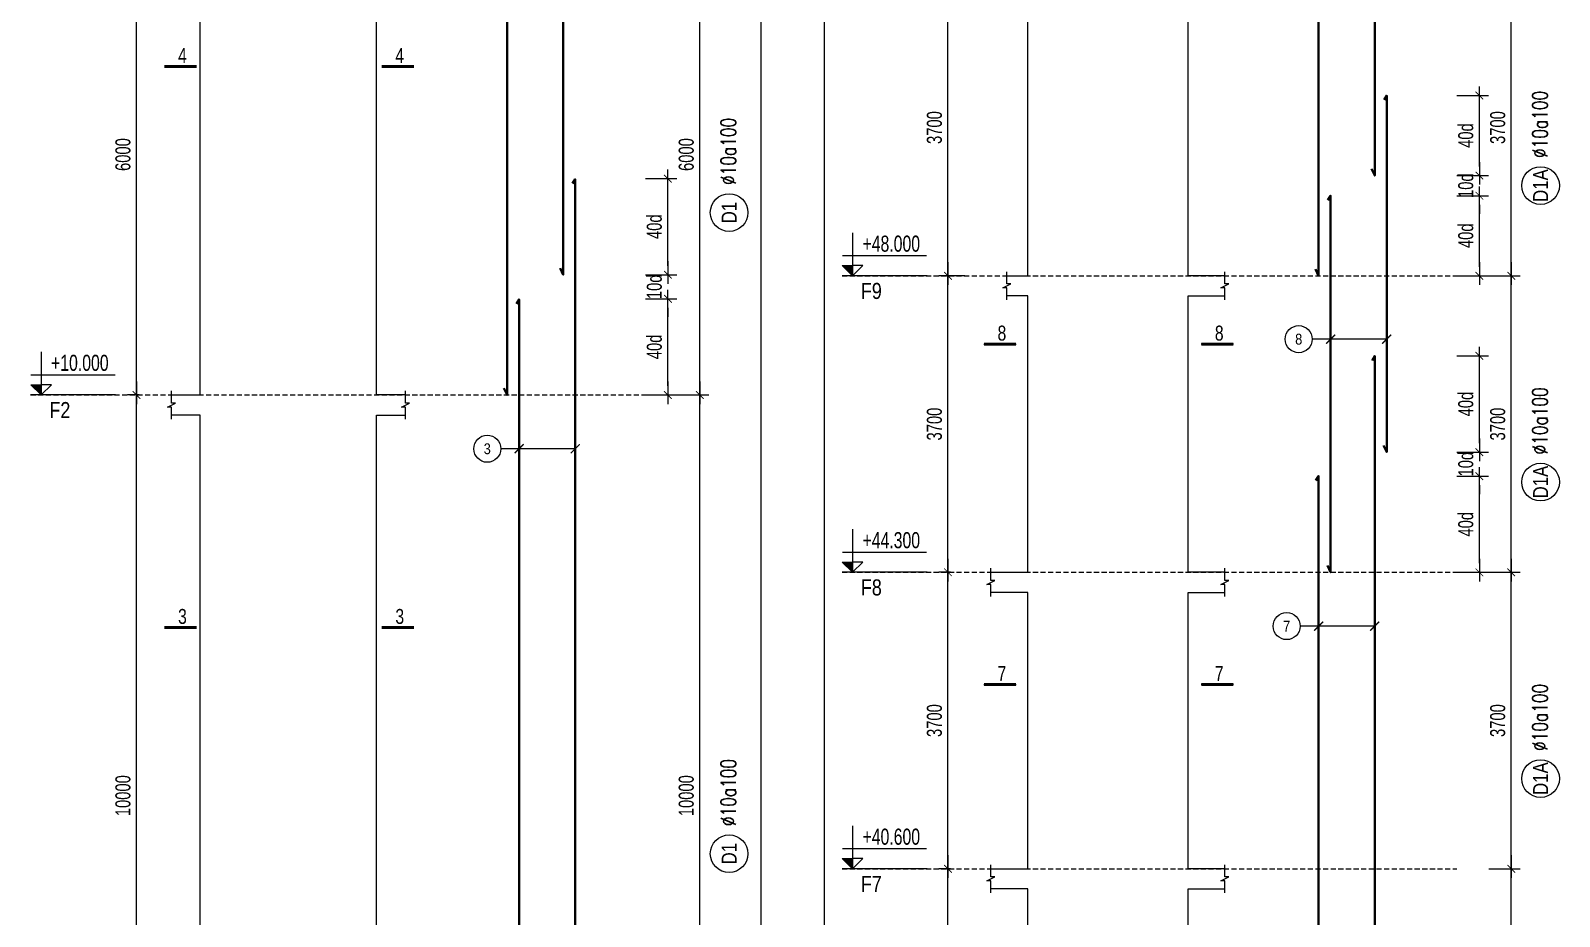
# Model space of a CAD drawing. Header units: millimetres. Extents: x 415878 to 795945, y 85573 to 378758.
# Drawn here: x 685325 to 704398, y 357072 to 368126 of the extents above; entities that cross this region are included whole.
import ezdxf
from ezdxf.enums import TextEntityAlignment as Align
from ezdxf.xclip import XClip

# ---------------------------------------------------------------- set-up
doc = ezdxf.new("R2010")
doc.units = ezdxf.units.MM
doc.linetypes.add('DASHED2', pattern=[9.524999999999999, 6.35, -3.175])
doc.layers.get('0').update_dxf_attribs({"lineweight": 20})
doc.layers.get('Defpoints').update_dxf_attribs({"color": 151, "lineweight": 9})
for name, color, linetype, lineweight in [('NDC_S_ANNO', 7, 'Continuous', 20), ('NDC_S_CONTINUOUS', 3, 'Continuous', 20), ('NDC_S_DIM', 1, 'Continuous', 15), ('NDC_S_ENG TITLE', 3, 'Continuous', 20), ('NDC_S_HATCH MATERIAL', 8, 'Continuous', 13), ('NDC_S_LEADER', 1, 'Continuous', 15), ('NDC_S_REBAR NO.', 7, 'Continuous', 20), ('NDC_S_REBAR NO. BOX', 1, 'Continuous', 9), ('NDC_S_STIRRUP', 4, 'Continuous', 40), ('NDC_S_TEXT SYMBOL', 7, 'Continuous', 20), ('NDC_S_VN TEXT', 7, 'Continuous', 20)]:
    doc.layers.add(name, color=color, linetype=linetype, lineweight=lineweight)
doc.styles.add('NDC_ANNO', font='', dxfattribs={"width": 0.8})
doc.styles.add('NDC_ARIAL', font='arial.ttf', dxfattribs={"width": 0.85})
doc.styles.add('NDC_DIM', font='', dxfattribs={"width": 0.75})
doc.styles.add('NDC_ROMANS', font='romans.shx', dxfattribs={"width": 0.7})
doc.styles.add('NDC_VIE TXT', font='arial.ttf', dxfattribs={"width": 0.8})
doc.styles.get('NDC_ANNO').set_extended_font_data('Dotum')
doc.styles.get('NDC_DIM').set_extended_font_data('Dotum')
doc.dimstyles.new('NDC_dim_75', dxfattribs={"dimscale": 75, "dimtxt": 2.5, "dimasz": 1.5, "dimexe": 1.5, "dimexo": 2.5, "dimgap": 1, "dimtad": 1, "dimdec": 0, "dimzin": 0, "dimdsep": 46, "dimtxsty": 'NDC_DIM', "dimblk": 'DIMMARK', "dimcen": 0.09, "dimdle": 1.2, "dimclrd": 1, "dimclre": 1, "dimclrt": 3, "dimadec": 0, "dimazin": 0, "dimtfac": 1, "dimtdec": 0, "dimtix": 1, "dimtofl": 0, "dimtmove": 0, "dimatfit": 3, "dimfxl": 8, "dimfxlon": 1, "dimtolj": 1, "dimtzin": 0, "dimarcsym": 0})

# ---------------------------------------------------------------- blocks, each defined once
blk = doc.blocks.new('*U25')
at = {"layer": 'NDC_S_ANNO', "color": 0, "linetype": 'ByBlock', "lineweight": -2}
blk.add_line((-4.357142640116527, 0.002997111644365447), (1.000000217026004, 0.002999782974066001), dxfattribs=at)
at = {"layer": 'NDC_S_ANNO', "ltscale": 0.005, "const_width": 0.5}
blk.add_lwpolyline([(1.000000217026004, 0.002999782974066001), (-4.357142640116527, 0.002997111644365447)], dxfattribs=at)
at = {"layer": 'NDC_S_TEXT SYMBOL', "linetype": 'ByBlock', "lineweight": -2, "style": 'NDC_ANNO', "width": 0.8}
blk.add_attdef('DETAIL', text='', height=2.5, dxfattribs=at).set_placement((-0.635006858396082, 1.824862175366434), align=Align.MIDDLE_RIGHT)
blk = doc.blocks.new('*U26')
at = {"layer": 'NDC_S_ANNO', "color": 0, "linetype": 'ByBlock', "lineweight": -2}
blk.add_line((1.000000217026004, 0.002997111644368654), (-4.357142640116527, 0.002999782974062794), dxfattribs=at)
at = {"layer": 'NDC_S_ANNO', "ltscale": 0.005, "const_width": 0.5}
blk.add_lwpolyline([(1.000000217026004, 0.002999782974066001), (-4.357142640116527, 0.002997111644365447)], dxfattribs=at)
at = {"layer": 'NDC_S_TEXT SYMBOL', "linetype": 'ByBlock', "lineweight": -2, "style": 'NDC_ANNO', "width": 0.8}
blk.add_attdef('DETAIL', text='', height=2.5, dxfattribs=at).set_placement((-0.635006858396082, 1.824862175366434), align=Align.MIDDLE_RIGHT)
blk = doc.blocks.new('DIMMARK')
at = {"layer": 'NDC_S_DIM', "color": 1}
blk.add_line((-1.5, 0), (1, 0), dxfattribs=at)
at = {"layer": 'NDC_S_DIM', "color": 2, "const_width": 0.1}
blk.add_lwpolyline([(-0.4242640687119285, -0.4242640687119285), (0.4242640687119285, 0.4242640687119285)], dxfattribs=at)
blk = doc.blocks.new('*D665')
at = {"layer": 'Defpoints', "color": 0, "transparency": 16777216}
for p in [(477507.7895049955, 111329.3984995192), (477726.3942540944, 111329.3984995192), (477726.3942540941, 101329.3984995191)]:
    blk.add_point(p, dxfattribs=at)
at = {"layer": 'NDC_S_HATCH MATERIAL', "color": 1, "lineweight": -2, "transparency": 16777216}
for p, q in [((477538.8942540944, 111329.3984995192), (477395.2895049955, 111329.3984995192)), ((477507.7895049955, 101441.8984995191), (477507.7895049955, 111216.8984995192)), ((477538.8942540941, 101329.3984995191), (477395.2895049955, 101329.3984995191))]:
    blk.add_line(p, q, dxfattribs=at)
at = {"layer": 'NDC_S_HATCH MATERIAL', "color": 1, "lineweight": -2, "transparency": 16777216, "xscale": 112.5, "yscale": 112.5, "zscale": 112.5}
for p, rotation in [((477507.7895049955, 111329.3984995192), 90), ((477507.7895049955, 101329.3984995191), 270)]:
    blk.add_blockref('DIMMARK', p, dxfattribs=dict(at, rotation=rotation))
at = {"layer": 'NDC_S_HATCH MATERIAL', "color": 3, "transparency": 16777216, "insert": (477339.0395049955, 106329.3984995192), "char_height": 187.5, "attachment_point": 5, "rotation": 90, "style": 'NDC_DIM'}
blk.add_mtext('\\A1;10000', dxfattribs=at)
blk = doc.blocks.new('*D666')
at = {"layer": 'Defpoints', "color": 0, "transparency": 16777216}
for p in [(477507.7895049957, 117329.3984995192), (477726.3942540944, 117329.3984995192), (477726.3942540944, 111329.3984995192)]:
    blk.add_point(p, dxfattribs=at)
at = {"layer": 'NDC_S_HATCH MATERIAL', "color": 1, "lineweight": -2, "transparency": 16777216}
for p, q in [((477538.8942540944, 117329.3984995192), (477395.2895049957, 117329.3984995192)), ((477507.7895049957, 111441.8984995192), (477507.7895049957, 117216.8984995192)), ((477538.8942540944, 111329.3984995192), (477395.2895049957, 111329.3984995192))]:
    blk.add_line(p, q, dxfattribs=at)
at = {"layer": 'NDC_S_HATCH MATERIAL', "color": 1, "lineweight": -2, "transparency": 16777216, "xscale": 112.5, "yscale": 112.5, "zscale": 112.5}
for p, rotation in [((477507.7895049957, 117329.3984995192), 90), ((477507.7895049957, 111329.3984995192), 270)]:
    blk.add_blockref('DIMMARK', p, dxfattribs=dict(at, rotation=rotation))
at = {"layer": 'NDC_S_HATCH MATERIAL', "color": 3, "transparency": 16777216, "insert": (477339.0395049957, 114329.3984995193), "char_height": 187.5, "attachment_point": 5, "rotation": 90, "style": 'NDC_DIM'}
blk.add_mtext('\\A1;6000', dxfattribs=at)
blk = doc.blocks.new('*D670')
at = {"layer": 'Defpoints', "color": 0, "transparency": 16777216}
for p in [(477507.7895049962, 141929.3984995191), (477726.3942540949, 141929.3984995191), (477726.3942540947, 138229.3984995191)]:
    blk.add_point(p, dxfattribs=at)
at = {"layer": 'NDC_S_HATCH MATERIAL', "color": 1, "lineweight": -2, "transparency": 16777216}
for p, q in [((477538.8942540949, 141929.3984995191), (477395.2895049962, 141929.3984995191)), ((477507.7895049962, 138341.8984995191), (477507.7895049962, 141816.8984995191)), ((477538.8942540947, 138229.3984995191), (477395.2895049962, 138229.3984995191))]:
    blk.add_line(p, q, dxfattribs=at)
at = {"layer": 'NDC_S_HATCH MATERIAL', "color": 1, "lineweight": -2, "transparency": 16777216, "xscale": 112.5, "yscale": 112.5, "zscale": 112.5}
for p, rotation in [((477507.7895049962, 141929.3984995191), 90), ((477507.7895049962, 138229.3984995191), 270)]:
    blk.add_blockref('DIMMARK', p, dxfattribs=dict(at, rotation=rotation))
at = {"layer": 'NDC_S_HATCH MATERIAL', "color": 3, "transparency": 16777216, "insert": (477339.0395049961, 140079.3984995192), "char_height": 187.5, "attachment_point": 5, "rotation": 90, "style": 'NDC_DIM'}
blk.add_mtext('\\A1;3700', dxfattribs=at)
blk = doc.blocks.new('*D671')
at = {"layer": 'Defpoints', "color": 0, "transparency": 16777216}
for p in [(477507.7895049964, 145629.3984995191), (477726.3942540949, 145629.3984995191), (477726.3942540949, 141929.3984995191)]:
    blk.add_point(p, dxfattribs=at)
at = {"layer": 'NDC_S_HATCH MATERIAL', "color": 1, "lineweight": -2, "transparency": 16777216}
for p, q in [((477538.8942540949, 145629.3984995191), (477395.2895049964, 145629.3984995191)), ((477507.7895049964, 142041.8984995191), (477507.7895049964, 145516.8984995191)), ((477538.8942540949, 141929.3984995191), (477395.2895049964, 141929.3984995191))]:
    blk.add_line(p, q, dxfattribs=at)
at = {"layer": 'NDC_S_HATCH MATERIAL', "color": 1, "lineweight": -2, "transparency": 16777216, "xscale": 112.5, "yscale": 112.5, "zscale": 112.5}
for p, rotation in [((477507.7895049964, 145629.3984995191), 90), ((477507.7895049964, 141929.3984995191), 270)]:
    blk.add_blockref('DIMMARK', p, dxfattribs=dict(at, rotation=rotation))
at = {"layer": 'NDC_S_HATCH MATERIAL', "color": 3, "transparency": 16777216, "insert": (477339.0395049963, 143779.3984995192), "char_height": 187.5, "attachment_point": 5, "rotation": 90, "style": 'NDC_DIM'}
blk.add_mtext('\\A1;3700', dxfattribs=at)
blk = doc.blocks.new('*D672')
at = {"layer": 'Defpoints', "color": 0, "transparency": 16777216}
for p in [(477507.7895049966, 149329.3984995191), (477904.1613285603, 149329.3984995191), (477726.3942540949, 145629.3984995191)]:
    blk.add_point(p, dxfattribs=at)
at = {"layer": 'NDC_S_HATCH MATERIAL', "color": 1, "lineweight": -2, "transparency": 16777216}
for p, q in [((477716.6613285603, 149329.3984995191), (477395.2895049966, 149329.3984995191)), ((477507.7895049966, 145741.8984995191), (477507.7895049966, 149216.8984995191)), ((477538.8942540949, 145629.3984995191), (477395.2895049966, 145629.3984995191))]:
    blk.add_line(p, q, dxfattribs=at)
at = {"layer": 'NDC_S_HATCH MATERIAL', "color": 1, "lineweight": -2, "transparency": 16777216, "xscale": 112.5, "yscale": 112.5, "zscale": 112.5}
for p, rotation in [((477507.7895049966, 149329.3984995191), 90), ((477507.7895049966, 145629.3984995191), 270)]:
    blk.add_blockref('DIMMARK', p, dxfattribs=dict(at, rotation=rotation))
at = {"layer": 'NDC_S_HATCH MATERIAL', "color": 3, "transparency": 16777216, "insert": (477339.0395049966, 147479.3984995192), "char_height": 187.5, "attachment_point": 5, "rotation": 90, "style": 'NDC_DIM'}
blk.add_mtext('\\A1;3700', dxfattribs=at)
blk = doc.blocks.new('*D673')
at = {"layer": 'Defpoints', "color": 0, "transparency": 16777216}
for p in [(477507.7895049969, 153029.3984995191), (477739.352542142, 153029.3984995191), (477904.1613285603, 149329.3984995191)]:
    blk.add_point(p, dxfattribs=at)
at = {"layer": 'NDC_S_HATCH MATERIAL', "color": 1, "lineweight": -2, "transparency": 16777216}
for p, q in [((477551.852542142, 153029.3984995191), (477395.2895049969, 153029.3984995191)), ((477507.7895049969, 149441.8984995191), (477507.7895049969, 152916.8984995191)), ((477716.6613285603, 149329.3984995191), (477395.2895049969, 149329.3984995191))]:
    blk.add_line(p, q, dxfattribs=at)
at = {"layer": 'NDC_S_HATCH MATERIAL', "color": 1, "lineweight": -2, "transparency": 16777216, "xscale": 112.5, "yscale": 112.5, "zscale": 112.5}
for p, rotation in [((477507.7895049969, 153029.3984995191), 90), ((477507.7895049969, 149329.3984995191), 270)]:
    blk.add_blockref('DIMMARK', p, dxfattribs=dict(at, rotation=rotation))
at = {"layer": 'NDC_S_HATCH MATERIAL', "color": 3, "transparency": 16777216, "insert": (477339.0395049968, 151179.3984995192), "char_height": 187.5, "attachment_point": 5, "rotation": 90, "style": 'NDC_DIM'}
blk.add_mtext('\\A1;3700', dxfattribs=at)
blk = doc.blocks.new('*D707')
at = {"layer": 'Defpoints', "color": 0, "transparency": 16777216}
for p in [(480502.9054952622, 112529.3984995188), (484136.9681330842, 112529.3984995188), (480502.9054952622, 111329.3984995191)]:
    blk.add_point(p, dxfattribs=at)
at = {"layer": 'NDC_S_HATCH MATERIAL', "color": 1, "lineweight": -2, "transparency": 16777216}
for p, q in [((483855.7181330842, 112529.3984995188), (484249.4681330842, 112529.3984995188)), ((484136.9681330842, 111441.8984995191), (484136.9681330842, 112416.8984995188)), ((483855.7181330842, 111329.3984995191), (484249.4681330842, 111329.3984995191))]:
    blk.add_line(p, q, dxfattribs=at)
at = {"layer": 'NDC_S_HATCH MATERIAL', "color": 1, "lineweight": -2, "transparency": 16777216, "xscale": 112.5, "yscale": 112.5, "zscale": 112.5}
for p, rotation in [((484136.9681330842, 112529.3984995188), 90), ((484136.9681330842, 111329.3984995191), 270)]:
    blk.add_blockref('DIMMARK', p, dxfattribs=dict(at, rotation=rotation))
at = {"layer": 'NDC_S_HATCH MATERIAL', "color": 3, "transparency": 16777216, "insert": (483968.2181330842, 111929.398499519), "char_height": 187.5, "attachment_point": 5, "rotation": 90, "style": 'NDC_DIM'}
blk.add_mtext('\\A1;\\A1;40d', dxfattribs=at)
blk = doc.blocks.new('*D708')
at = {"layer": 'Defpoints', "color": 0, "transparency": 16777216}
for p in [(480502.9054952622, 112829.3984995188), (484136.9681330844, 112829.3984995188), (480502.9054952622, 112529.3984995188)]:
    blk.add_point(p, dxfattribs=at)
at = {"layer": 'NDC_S_HATCH MATERIAL', "color": 1, "lineweight": -2, "transparency": 16777216}
for p, q in [((484136.9681330844, 112941.8984995188), (484136.9681330844, 113054.3984995188)), ((483855.7181330844, 112829.3984995188), (484249.4681330844, 112829.3984995188)), ((483855.7181330844, 112529.3984995188), (484249.4681330844, 112529.3984995188)), ((484136.9681330844, 112416.8984995188), (484136.9681330844, 112304.3984995188))]:
    blk.add_line(p, q, dxfattribs=at)
at = {"layer": 'NDC_S_HATCH MATERIAL', "color": 1, "lineweight": -2, "transparency": 16777216, "xscale": 112.5, "yscale": 112.5, "zscale": 112.5}
for p, rotation in [((484136.9681330844, 112829.3984995188), 270), ((484136.9681330844, 112529.3984995188), 90)]:
    blk.add_blockref('DIMMARK', p, dxfattribs=dict(at, rotation=rotation))
at = {"layer": 'NDC_S_HATCH MATERIAL', "color": 3, "transparency": 16777216, "insert": (483968.2181330844, 112679.3984995189), "char_height": 187.5, "attachment_point": 5, "rotation": 90, "style": 'NDC_DIM'}
blk.add_mtext('\\A1;\\A1;10d', dxfattribs=at)
blk = doc.blocks.new('*D709')
at = {"layer": 'Defpoints', "color": 0, "transparency": 16777216}
for p in [(480502.9054952622, 114029.3984995188), (484136.9681330847, 114029.3984995188), (480502.9054952622, 112829.3984995188)]:
    blk.add_point(p, dxfattribs=at)
at = {"layer": 'NDC_S_HATCH MATERIAL', "color": 1, "lineweight": -2, "transparency": 16777216}
for p, q in [((483855.7181330847, 114029.3984995188), (484249.4681330847, 114029.3984995188)), ((484136.9681330847, 112941.8984995188), (484136.9681330847, 113916.8984995188)), ((483855.7181330847, 112829.3984995188), (484249.4681330847, 112829.3984995188))]:
    blk.add_line(p, q, dxfattribs=at)
at = {"layer": 'NDC_S_HATCH MATERIAL', "color": 1, "lineweight": -2, "transparency": 16777216, "xscale": 112.5, "yscale": 112.5, "zscale": 112.5}
for p, rotation in [((484136.9681330847, 114029.3984995188), 90), ((484136.9681330847, 112829.3984995188), 270)]:
    blk.add_blockref('DIMMARK', p, dxfattribs=dict(at, rotation=rotation))
at = {"layer": 'NDC_S_HATCH MATERIAL', "color": 3, "transparency": 16777216, "insert": (483968.2181330847, 113429.3984995189), "char_height": 187.5, "attachment_point": 5, "rotation": 90, "style": 'NDC_DIM'}
blk.add_mtext('\\A1;\\A1;40d', dxfattribs=at)
blk = doc.blocks.new('*D722')
at = {"layer": 'Defpoints', "color": 0, "transparency": 16777216}
for p in [(480502.9054952622, 146829.3984995189), (484136.9681330893, 146829.3984995189), (480502.9054952622, 145629.3984995191)]:
    blk.add_point(p, dxfattribs=at)
at = {"layer": 'NDC_S_HATCH MATERIAL', "color": 1, "lineweight": -2, "transparency": 16777216}
for p, q in [((483855.7181330893, 146829.3984995189), (484249.4681330893, 146829.3984995189)), ((484136.9681330893, 145741.8984995191), (484136.9681330893, 146716.8984995189)), ((483855.7181330893, 145629.3984995191), (484249.4681330893, 145629.3984995191))]:
    blk.add_line(p, q, dxfattribs=at)
at = {"layer": 'NDC_S_HATCH MATERIAL', "color": 1, "lineweight": -2, "transparency": 16777216, "xscale": 112.5, "yscale": 112.5, "zscale": 112.5}
for p, rotation in [((484136.9681330893, 146829.3984995189), 90), ((484136.9681330893, 145629.3984995191), 270)]:
    blk.add_blockref('DIMMARK', p, dxfattribs=dict(at, rotation=rotation))
at = {"layer": 'NDC_S_HATCH MATERIAL', "color": 3, "transparency": 16777216, "insert": (483968.2181330892, 146229.3984995191), "char_height": 187.5, "attachment_point": 5, "rotation": 90, "style": 'NDC_DIM'}
blk.add_mtext('\\A1;\\A1;40d', dxfattribs=at)
blk = doc.blocks.new('*D723')
at = {"layer": 'Defpoints', "color": 0, "transparency": 16777216}
for p in [(480502.9054952622, 147129.3984995189), (484136.9681330895, 147129.3984995189), (480502.9054952622, 146829.3984995189)]:
    blk.add_point(p, dxfattribs=at)
at = {"layer": 'NDC_S_HATCH MATERIAL', "color": 1, "lineweight": -2, "transparency": 16777216}
for p, q in [((484136.9681330895, 147241.8984995189), (484136.9681330895, 147354.3984995189)), ((483855.7181330895, 147129.3984995189), (484249.4681330895, 147129.3984995189)), ((483855.7181330895, 146829.3984995189), (484249.4681330895, 146829.3984995189)), ((484136.9681330895, 146716.8984995189), (484136.9681330895, 146604.3984995189))]:
    blk.add_line(p, q, dxfattribs=at)
at = {"layer": 'NDC_S_HATCH MATERIAL', "color": 1, "lineweight": -2, "transparency": 16777216, "xscale": 112.5, "yscale": 112.5, "zscale": 112.5}
for p, rotation in [((484136.9681330895, 147129.3984995189), 270), ((484136.9681330895, 146829.3984995189), 90)]:
    blk.add_blockref('DIMMARK', p, dxfattribs=dict(at, rotation=rotation))
at = {"layer": 'NDC_S_HATCH MATERIAL', "color": 3, "transparency": 16777216, "insert": (483968.2181330895, 146979.398499519), "char_height": 187.5, "attachment_point": 5, "rotation": 90, "style": 'NDC_DIM'}
blk.add_mtext('\\A1;\\A1;10d', dxfattribs=at)
blk = doc.blocks.new('*D724')
at = {"layer": 'Defpoints', "color": 0, "transparency": 16777216}
for p in [(480502.9054952622, 148329.3984995189), (484136.9681330898, 148329.3984995189), (480502.9054952622, 147129.3984995189)]:
    blk.add_point(p, dxfattribs=at)
at = {"layer": 'NDC_S_HATCH MATERIAL', "color": 1, "lineweight": -2, "transparency": 16777216}
for p, q in [((483855.7181330898, 148329.3984995189), (484249.4681330898, 148329.3984995189)), ((484136.9681330898, 147241.8984995189), (484136.9681330898, 148216.8984995189)), ((483855.7181330898, 147129.3984995189), (484249.4681330898, 147129.3984995189))]:
    blk.add_line(p, q, dxfattribs=at)
at = {"layer": 'NDC_S_HATCH MATERIAL', "color": 1, "lineweight": -2, "transparency": 16777216, "xscale": 112.5, "yscale": 112.5, "zscale": 112.5}
for p, rotation in [((484136.9681330898, 148329.3984995189), 90), ((484136.9681330898, 147129.3984995189), 270)]:
    blk.add_blockref('DIMMARK', p, dxfattribs=dict(at, rotation=rotation))
at = {"layer": 'NDC_S_HATCH MATERIAL', "color": 3, "transparency": 16777216, "insert": (483968.2181330897, 147729.398499519), "char_height": 187.5, "attachment_point": 5, "rotation": 90, "style": 'NDC_DIM'}
blk.add_mtext('\\A1;\\A1;40d', dxfattribs=at)
blk = doc.blocks.new('*D725')
at = {"layer": 'Defpoints', "color": 0, "transparency": 16777216}
for p in [(480502.9054952621, 150329.3984995189), (484136.9681330906, 150329.3984995189), (480502.9054952621, 149329.398499519)]:
    blk.add_point(p, dxfattribs=at)
at = {"layer": 'NDC_S_HATCH MATERIAL', "color": 1, "lineweight": -2, "transparency": 16777216}
for p, q in [((483855.7181330906, 150329.3984995189), (484249.4681330906, 150329.3984995189)), ((484136.9681330906, 149441.898499519), (484136.9681330906, 150216.8984995189)), ((483855.7181330906, 149329.398499519), (484249.4681330906, 149329.398499519))]:
    blk.add_line(p, q, dxfattribs=at)
at = {"layer": 'NDC_S_HATCH MATERIAL', "color": 1, "lineweight": -2, "transparency": 16777216, "xscale": 112.5, "yscale": 112.5, "zscale": 112.5}
for p, rotation in [((484136.9681330906, 150329.3984995189), 90), ((484136.9681330906, 149329.398499519), 270)]:
    blk.add_blockref('DIMMARK', p, dxfattribs=dict(at, rotation=rotation))
at = {"layer": 'NDC_S_HATCH MATERIAL', "color": 3, "transparency": 16777216, "insert": (483968.2181330906, 149829.398499519), "char_height": 187.5, "attachment_point": 5, "rotation": 90, "style": 'NDC_DIM'}
blk.add_mtext('\\A1;\\A1;40d', dxfattribs=at)
blk = doc.blocks.new('*D726')
at = {"layer": 'Defpoints', "color": 0, "transparency": 16777216}
for p in [(480502.9054952621, 150579.3984995189), (484136.9681330911, 150579.3984995189), (480502.9054952621, 150329.3984995189)]:
    blk.add_point(p, dxfattribs=at)
at = {"layer": 'NDC_S_HATCH MATERIAL', "color": 1, "lineweight": -2, "transparency": 16777216}
for p, q in [((484136.9681330911, 150691.8984995189), (484136.9681330911, 150804.3984995189)), ((483855.7181330911, 150579.3984995189), (484249.4681330911, 150579.3984995189)), ((483855.7181330911, 150329.3984995189), (484249.4681330911, 150329.3984995189)), ((484136.9681330911, 150216.8984995189), (484136.9681330911, 150104.3984995189))]:
    blk.add_line(p, q, dxfattribs=at)
at = {"layer": 'NDC_S_HATCH MATERIAL', "color": 1, "lineweight": -2, "transparency": 16777216, "xscale": 112.5, "yscale": 112.5, "zscale": 112.5}
for p, rotation in [((484136.9681330911, 150579.3984995189), 270), ((484136.9681330911, 150329.3984995189), 90)]:
    blk.add_blockref('DIMMARK', p, dxfattribs=dict(at, rotation=rotation))
at = {"layer": 'NDC_S_HATCH MATERIAL', "color": 3, "transparency": 16777216, "insert": (483968.2181330911, 150454.398499519), "char_height": 187.5, "attachment_point": 5, "rotation": 90, "style": 'NDC_DIM'}
blk.add_mtext('\\A1;\\A1;10d', dxfattribs=at)
blk = doc.blocks.new('*D727')
at = {"layer": 'Defpoints', "color": 0, "transparency": 16777216}
for p in [(480502.9054952621, 151579.3984995189), (484136.9681330916, 151579.3984995189), (480502.9054952621, 150579.3984995189)]:
    blk.add_point(p, dxfattribs=at)
at = {"layer": 'NDC_S_HATCH MATERIAL', "color": 1, "lineweight": -2, "transparency": 16777216}
for p, q in [((483855.7181330916, 151579.3984995189), (484249.4681330916, 151579.3984995189)), ((484136.9681330916, 150691.8984995189), (484136.9681330916, 151466.8984995189)), ((483855.7181330916, 150579.3984995189), (484249.4681330916, 150579.3984995189))]:
    blk.add_line(p, q, dxfattribs=at)
at = {"layer": 'NDC_S_HATCH MATERIAL', "color": 1, "lineweight": -2, "transparency": 16777216, "xscale": 112.5, "yscale": 112.5, "zscale": 112.5}
for p, rotation in [((484136.9681330916, 151579.3984995189), 90), ((484136.9681330916, 150579.3984995189), 270)]:
    blk.add_blockref('DIMMARK', p, dxfattribs=dict(at, rotation=rotation))
at = {"layer": 'NDC_S_HATCH MATERIAL', "color": 3, "transparency": 16777216, "insert": (483968.2181330915, 151079.398499519), "char_height": 187.5, "attachment_point": 5, "rotation": 90, "style": 'NDC_DIM'}
blk.add_mtext('\\A1;\\A1;40d', dxfattribs=at)
blk = doc.blocks.new('*D770')
at = {"layer": 'Defpoints', "color": 0, "transparency": 16777216}
for p in [(480502.9054952622, 111329.3984995192), (484535.3505426083, 111329.3984995192), (480502.9054952622, 101329.398499519)]:
    blk.add_point(p, dxfattribs=at)
at = {"layer": 'NDC_S_VN TEXT', "color": 1, "lineweight": -2, "transparency": 16777216}
for p, q in [((484254.1005426083, 111329.3984995192), (484647.8505426083, 111329.3984995192)), ((484535.3505426083, 101441.898499519), (484535.3505426083, 111216.8984995192)), ((484254.1005426083, 101329.398499519), (484647.8505426083, 101329.398499519))]:
    blk.add_line(p, q, dxfattribs=at)
at = {"layer": 'NDC_S_VN TEXT', "color": 1, "lineweight": -2, "transparency": 16777216, "xscale": 112.5, "yscale": 112.5, "zscale": 112.5}
for p, rotation in [((484535.3505426083, 111329.3984995192), 90), ((484535.3505426083, 101329.398499519), 270)]:
    blk.add_blockref('DIMMARK', p, dxfattribs=dict(at, rotation=rotation))
at = {"layer": 'NDC_S_VN TEXT', "color": 3, "transparency": 16777216, "insert": (484366.6005426083, 106329.3984995192), "char_height": 187.5, "attachment_point": 5, "rotation": 90, "style": 'NDC_DIM'}
blk.add_mtext('\\A1;10000', dxfattribs=at)
blk = doc.blocks.new('*D771')
at = {"layer": 'Defpoints', "color": 0, "transparency": 16777216}
for p in [(480502.9054952622, 117329.3984995191), (484535.3505426085, 117329.3984995191), (480502.9054952622, 111329.3984995192)]:
    blk.add_point(p, dxfattribs=at)
at = {"layer": 'NDC_S_VN TEXT', "color": 1, "lineweight": -2, "transparency": 16777216}
for p, q in [((484254.1005426085, 117329.3984995191), (484647.8505426085, 117329.3984995191)), ((484535.3505426085, 111441.8984995192), (484535.3505426085, 117216.8984995191)), ((484254.1005426085, 111329.3984995192), (484647.8505426085, 111329.3984995192))]:
    blk.add_line(p, q, dxfattribs=at)
at = {"layer": 'NDC_S_VN TEXT', "color": 1, "lineweight": -2, "transparency": 16777216, "xscale": 112.5, "yscale": 112.5, "zscale": 112.5}
for p, rotation in [((484535.3505426085, 117329.3984995191), 90), ((484535.3505426085, 111329.3984995192), 270)]:
    blk.add_blockref('DIMMARK', p, dxfattribs=dict(at, rotation=rotation))
at = {"layer": 'NDC_S_VN TEXT', "color": 3, "transparency": 16777216, "insert": (484366.6005426085, 114329.3984995192), "char_height": 187.5, "attachment_point": 5, "rotation": 90, "style": 'NDC_DIM'}
blk.add_mtext('\\A1;6000', dxfattribs=at)
blk = doc.blocks.new('*D775')
at = {"layer": 'Defpoints', "color": 0, "transparency": 16777216}
for p in [(480502.9054952622, 141929.3984995191), (484535.3505426095, 141929.3984995191), (480502.9054952622, 138229.3984995193)]:
    blk.add_point(p, dxfattribs=at)
at = {"layer": 'NDC_S_VN TEXT', "color": 1, "lineweight": -2, "transparency": 16777216}
for p, q in [((484254.1005426095, 141929.3984995191), (484647.8505426095, 141929.3984995191)), ((484535.3505426095, 138341.8984995193), (484535.3505426095, 141816.8984995191)), ((484254.1005426095, 138229.3984995193), (484647.8505426095, 138229.3984995193))]:
    blk.add_line(p, q, dxfattribs=at)
at = {"layer": 'NDC_S_VN TEXT', "color": 1, "lineweight": -2, "transparency": 16777216, "xscale": 112.5, "yscale": 112.5, "zscale": 112.5}
for p, rotation in [((484535.3505426095, 141929.3984995191), 90), ((484535.3505426095, 138229.3984995193), 270)]:
    blk.add_blockref('DIMMARK', p, dxfattribs=dict(at, rotation=rotation))
at = {"layer": 'NDC_S_VN TEXT', "color": 3, "transparency": 16777216, "insert": (484366.6005426094, 140079.3984995192), "char_height": 187.5, "attachment_point": 5, "rotation": 90, "style": 'NDC_DIM'}
blk.add_mtext('\\A1;3700', dxfattribs=at)
blk = doc.blocks.new('*D776')
at = {"layer": 'Defpoints', "color": 0, "transparency": 16777216}
for p in [(480502.9054952622, 145629.3984995192), (484535.3505426097, 145629.3984995192), (480502.9054952622, 141929.3984995191)]:
    blk.add_point(p, dxfattribs=at)
at = {"layer": 'NDC_S_VN TEXT', "color": 1, "lineweight": -2, "transparency": 16777216}
for p, q in [((484254.1005426097, 145629.3984995192), (484647.8505426097, 145629.3984995192)), ((484535.3505426097, 142041.8984995191), (484535.3505426097, 145516.8984995192)), ((484254.1005426097, 141929.3984995191), (484647.8505426097, 141929.3984995191))]:
    blk.add_line(p, q, dxfattribs=at)
at = {"layer": 'NDC_S_VN TEXT', "color": 1, "lineweight": -2, "transparency": 16777216, "xscale": 112.5, "yscale": 112.5, "zscale": 112.5}
for p, rotation in [((484535.3505426097, 145629.3984995192), 90), ((484535.3505426097, 141929.3984995191), 270)]:
    blk.add_blockref('DIMMARK', p, dxfattribs=dict(at, rotation=rotation))
at = {"layer": 'NDC_S_VN TEXT', "color": 3, "transparency": 16777216, "insert": (484366.6005426096, 143779.3984995192), "char_height": 187.5, "attachment_point": 5, "rotation": 90, "style": 'NDC_DIM'}
blk.add_mtext('\\A1;3700', dxfattribs=at)
blk = doc.blocks.new('*D777')
at = {"layer": 'Defpoints', "color": 0, "transparency": 16777216}
for p in [(480502.9054952622, 149329.3984995191), (484535.3505426099, 149329.3984995191), (480502.9054952622, 145629.3984995192)]:
    blk.add_point(p, dxfattribs=at)
at = {"layer": 'NDC_S_VN TEXT', "color": 1, "lineweight": -2, "transparency": 16777216}
for p, q in [((484254.1005426099, 149329.3984995191), (484647.8505426099, 149329.3984995191)), ((484535.3505426099, 145741.8984995192), (484535.3505426099, 149216.8984995191)), ((484254.1005426099, 145629.3984995192), (484647.8505426099, 145629.3984995192))]:
    blk.add_line(p, q, dxfattribs=at)
at = {"layer": 'NDC_S_VN TEXT', "color": 1, "lineweight": -2, "transparency": 16777216, "xscale": 112.5, "yscale": 112.5, "zscale": 112.5}
for p, rotation in [((484535.3505426099, 149329.3984995191), 90), ((484535.3505426099, 145629.3984995192), 270)]:
    blk.add_blockref('DIMMARK', p, dxfattribs=dict(at, rotation=rotation))
at = {"layer": 'NDC_S_VN TEXT', "color": 3, "transparency": 16777216, "insert": (484366.6005426099, 147479.3984995192), "char_height": 187.5, "attachment_point": 5, "rotation": 90, "style": 'NDC_DIM'}
blk.add_mtext('\\A1;3700', dxfattribs=at)
blk = doc.blocks.new('*D778')
at = {"layer": 'Defpoints', "color": 0, "transparency": 16777216}
for p in [(480502.9054952622, 153029.3984995191), (484535.3505426102, 153029.3984995191), (480502.9054952622, 149329.3984995191)]:
    blk.add_point(p, dxfattribs=at)
at = {"layer": 'NDC_S_VN TEXT', "color": 1, "lineweight": -2, "transparency": 16777216}
for p, q in [((484254.1005426102, 153029.3984995191), (484647.8505426102, 153029.3984995191)), ((484535.3505426102, 149441.8984995191), (484535.3505426102, 152916.8984995191)), ((484254.1005426102, 149329.3984995191), (484647.8505426102, 149329.3984995191))]:
    blk.add_line(p, q, dxfattribs=at)
at = {"layer": 'NDC_S_VN TEXT', "color": 1, "lineweight": -2, "transparency": 16777216, "xscale": 112.5, "yscale": 112.5, "zscale": 112.5}
for p, rotation in [((484535.3505426102, 153029.3984995191), 90), ((484535.3505426102, 149329.3984995191), 270)]:
    blk.add_blockref('DIMMARK', p, dxfattribs=dict(at, rotation=rotation))
at = {"layer": 'NDC_S_VN TEXT', "color": 3, "transparency": 16777216, "insert": (484366.6005426101, 151179.3984995192), "char_height": 187.5, "attachment_point": 5, "rotation": 90, "style": 'NDC_DIM'}
blk.add_mtext('\\A1;3700', dxfattribs=at)
blk = doc.blocks.new('CD')
at = {"layer": 'NDC_S_ANNO'}
blk.add_hatch(color=3, dxfattribs=at).paths.add_polyline_path([(5.820766091346741e-10, 159.6954857552046), (-161.2010908627417, 159.6954857552046), (5.820766091346741e-10, -5.529727786779404e-10)])
at = {"layer": 'NDC_S_ANNO', "ltscale": 50}
h = blk.add_hatch(dxfattribs=at)
h.set_pattern_fill('ANSI31', color=256, scale=140.6250541793833, style=0)
h.set_pattern_definition([(45, (5.820766091346741e-10, 0), (-315.7122508925224, 315.7122508925224), [])])
h.paths.add_polyline_path([(5.820766091346741e-10, 159.6954857552046), (5.820766091346741e-10, -5.529727786779404e-10), (161.2010908930097, 159.6954857552046)])
for p, q in [((-159.2704896852956, 314.0833880473947), (1146.947077315999, 314.0833880473947)), ((1156.125648126763, 0), (-163.8695725132129, 0))]:
    blk.add_line(p, q, dxfattribs=at)
for points in [[(5.820766091346741e-10, 669.4950748638657), (5.820766091346741e-10, -5.529727786779404e-10)], [(5.820766091346741e-10, -5.529727786779404e-10), (-161.2010908627417, 159.6954857552046), (5.820766091346741e-10, 159.6954857552046)], [(5.820766091346741e-10, -5.529727786779404e-10), (161.2010908930097, 159.6954857552046), (5.820766091346741e-10, 159.6954857552046)]]:
    blk.add_lwpolyline(points, dxfattribs=at)
at = {"layer": 'NDC_S_TEXT SYMBOL', "color": 3, "style": 'NDC_DIM', "width": 0.7}
blk.add_attdef('COT', (153.9534816145897, 374.6377722059842), '', height=250, dxfattribs=at)
blk = doc.blocks.new('MATDUNGCOTC5')
at = {"layer": 'NDC_S_CONTINUOUS'}
for points in [[(478242.9054952622, 149329.3984995191), (478502.9054952622, 149329.3984995191), (478502.9054952622, 152779.3984995191), (478242.9054952622, 152779.3984995191)], [(480962.9054952622, 149329.3984995191), (480502.9054952622, 149329.3984995191), (480502.9054952622, 152779.3984995191), (480832.9054952622, 152779.3984995191)], [(478042.9054952622, 145629.3984995191), (478502.9054952622, 145629.3984995191), (478502.9054952622, 149079.3984995191), (478242.9054952622, 149079.3984995191)], [(480962.9054952622, 145629.3984995191), (480502.9054952622, 145629.3984995191), (480502.9054952622, 149079.3984995191), (480962.9054952622, 149079.3984995191)], [(478042.9054952622, 141929.3984995191), (478502.9054952622, 141929.3984995191), (478502.9054952622, 145379.3984995191), (478042.9054952622, 145379.3984995191)], [(480962.9054952622, 141929.3984995191), (480502.9054952622, 141929.3984995191), (480502.9054952622, 145379.3984995191), (480962.9054952622, 145379.3984995191)], [(478042.9054952622, 138229.3984995191), (478502.9054952622, 138229.3984995191), (478502.9054952622, 141679.3984995191), (478042.9054952622, 141679.3984995191)], [(480962.9054952622, 138229.3984995191), (480502.9054952622, 138229.3984995191), (480502.9054952622, 141679.3984995191), (480962.9054952622, 141679.3984995191)], [(477942.9054952622, 111329.3984995191), (478302.9054952622, 111329.3984995191), (478302.9054952622, 117079.3984995191), (477942.9054952622, 117079.3984995191)], [(480862.9054952622, 111329.3984995191), (480502.9054952622, 111329.3984995191), (480502.9054952622, 117079.3984995191), (480862.9054952622, 117079.3984995191)], [(477942.9054952622, 101329.3984995191), (478302.9054952622, 101329.3984995191), (478302.9054952622, 111079.3984995191), (477942.9054952622, 111079.3984995191)], [(480862.9054952622, 101329.3984995191), (480502.9054952622, 101329.3984995191), (480502.9054952622, 111079.3984995191), (480862.9054952622, 111079.3984995191)]]:
    blk.add_lwpolyline(points, dxfattribs=at)
at = {"layer": 'NDC_S_DIM', "ltscale": 40}
for points in [[(478242.9054952622, 149029.3984995191), (478242.9054952622, 149179.3984995191), (478192.9054952622, 149179.3984995191), (478292.9054952622, 149229.3984995191), (478242.9054952622, 149229.3984995191), (478242.9054952622, 149379.3984995191)], [(480962.9054952622, 149029.3984995191), (480962.9054952622, 149179.3984995191), (480912.9054952622, 149179.3984995191), (481012.9054952622, 149229.3984995191), (480962.9054952622, 149229.3984995191), (480962.9054952622, 149379.3984995191)], [(478042.9054952622, 145329.3984995191), (478042.9054952622, 145479.3984995191), (477992.9054952622, 145479.3984995191), (478092.9054952622, 145529.3984995191), (478042.9054952622, 145529.3984995191), (478042.9054952622, 145679.3984995191)], [(480962.9054952622, 145329.3984995191), (480962.9054952622, 145479.3984995191), (480912.9054952622, 145479.3984995191), (481012.9054952622, 145529.3984995191), (480962.9054952622, 145529.3984995191), (480962.9054952622, 145679.3984995191)], [(478042.9054952622, 141629.3984995191), (478042.9054952622, 141779.3984995191), (477992.9054952622, 141779.3984995191), (478092.9054952622, 141829.3984995191), (478042.9054952622, 141829.3984995191), (478042.9054952622, 141979.3984995191)], [(480962.9054952622, 141629.3984995191), (480962.9054952622, 141779.3984995191), (480912.9054952622, 141779.3984995191), (481012.9054952622, 141829.3984995191), (480962.9054952622, 141829.3984995191), (480962.9054952622, 141979.3984995191)], [(477942.9054952622, 111029.3984995191), (477942.9054952622, 111179.3984995191), (477892.9054952622, 111179.3984995191), (477992.9054952622, 111229.3984995191), (477942.9054952622, 111229.3984995191), (477942.9054952622, 111379.3984995191)], [(480862.9054952622, 111029.3984995191), (480862.9054952622, 111179.3984995191), (480812.9054952622, 111179.3984995191), (480912.9054952622, 111229.3984995191), (480862.9054952622, 111229.3984995191), (480862.9054952622, 111379.3984995191)]]:
    blk.add_lwpolyline(points, dxfattribs=at)
at = {"layer": 'NDC_S_HATCH MATERIAL', "linetype": 'DASHED2', "ltscale": 10}
for p, q in [((476186.2351382691, 149329.3984995191), (483855.7181330998, 149329.3984995191)), ((476186.2351382691, 145629.3984995191), (483855.7181330998, 145629.3984995191)), ((476186.2351382691, 141929.3984995191), (483855.7181330998, 141929.3984995191)), ((476186.2351382691, 111329.3984995192), (483855.7181330998, 111329.398499519))]:
    blk.add_line(p, q, dxfattribs=at)
at = {"layer": 'NDC_S_LEADER', "ltscale": 0.005}
for centre in [(481883.6074732055, 148538.9636567698), (481733.6074732033, 144958.3267508286), (481883.6074732004, 110658.3267508286)]:
    blk.add_circle(centre, 168.749999999483, dxfattribs=at)
at = {"layer": 'NDC_S_REBAR NO. BOX'}
for centre in [(484901.0757702928, 150455.5763106491), (484901.0757702926, 146755.5763106492), (484901.0757702924, 143055.5763106492), (484901.0757702913, 113605.5763106492), (484901.0757702903, 105605.5763106491)]:
    blk.add_circle(centre, 234.8327636705481, dxfattribs=at)
at = {"layer": 'NDC_S_STIRRUP'}
for points in [[(482791.5425903327, 150662.8430402889), (482831.5425903327, 150579.3984995155), (482831.5425903329, 158979.398499519), (482798.0067652064, 158924.5513283191)], [(482091.5425903327, 149412.8430402925), (482131.5425903327, 149329.3984995191), (482131.5425903329, 157729.3984995191), (482098.0067652064, 157674.5513283192)], [(482941.5425903326, 147212.8430402926), (482981.5425903326, 147129.3984995192), (482981.5425903337, 151579.398499519), (482948.0067652072, 151524.5513283191)], [(482241.5425903326, 145712.8430402962), (482281.5425903326, 145629.3984995228), (482281.5425903337, 150329.398499519), (482248.0067652072, 150274.5513283192)], [(482791.542590331, 139812.8430402889), (482831.542590331, 139729.3984995155), (482831.5425903312, 148329.398499519), (482798.0067652047, 148274.5513283191)], [(482091.542590331, 138312.8430402925), (482131.542590331, 138229.3984995191), (482131.5425903312, 146829.3984995191), (482098.0067652047, 146774.5513283192)], [(482791.5425903282, 112912.8430402888), (482831.5425903282, 112829.3984995154), (482831.5425903283, 120029.3984995187), (482798.0067652017, 119974.5513283188)], [(482091.5425903282, 111412.8430402925), (482131.5425903282, 111329.3984995191), (482131.5425903282, 118529.3984995188), (482098.0067652017, 118474.5513283189)], [(482941.5425903278, 102912.8430402925), (482981.5425903278, 102829.3984995191), (482981.5425903283, 114021.3682989114), (482948.0067652017, 113966.5211277115)], [(482241.5425903278, 101412.8430402961), (482281.5425903278, 101329.3984995227), (482281.5425903282, 112521.3682989115), (482248.0067652017, 112466.5211277116)]]:
    blk.add_lwpolyline(points, dxfattribs=at)
at = {"layer": 'NDC_S_DIM'}
ref = blk.add_blockref('CD', (476317.9160447536, 149329.3984995191), dxfattribs=dict(at, xscale=0.803571428579744, yscale=0.803571428579744, zscale=0.803571428579744))
ref.add_attrib('COT', '+48.000', (476441.6286639082, 149630.4467093275), dxfattribs={"layer": '0', "color": 3, "height": 200.8928571428572, "style": 'NDC_DIM', "width": 0.75})
at = {"layer": 'NDC_S_DIM', "color": 2, "xscale": 75, "yscale": 75, "zscale": 75}
for name, p, values in [('*U25', (478282.9054854961, 148477.9092117169), {'DETAIL': '8'}), ('*U26', (480993.9769140675, 148477.9093319268), {'DETAIL': '8'}), ('*U25', (478282.9535838492, 144229.2635093092), {'DETAIL': '7'}), ('*U26', (480993.9769140675, 144229.2635092853), {'DETAIL': '7'}), ('*U25', (478182.9054854961, 115429.2635092853), {'DETAIL': '4'}), ('*U26', (480893.9769140675, 115429.2635092853), {'DETAIL': '4'}), ('*U25', (478182.9054854961, 108429.2635092853), {'DETAIL': '3'}), ('*U26', (480893.9769140675, 108429.2636294951), {'DETAIL': '3'})]:
    blk.add_blockref(name, p, dxfattribs=at).add_auto_attribs(values)
at = {"layer": 'NDC_S_DIM'}
ref = blk.add_blockref('CD', (476317.9160447536, 145629.3984995191), dxfattribs=dict(at, xscale=0.803571428579744, yscale=0.803571428579744, zscale=0.803571428579744))
ref.add_attrib('COT', '+44.300', (476441.6286639082, 145930.4467093275), dxfattribs={"layer": '0', "color": 3, "height": 200.8928571428572, "style": 'NDC_DIM', "width": 0.75})
ref = blk.add_blockref('CD', (476317.9160447536, 141929.3984995191), dxfattribs=dict(at, xscale=0.803571428579744, yscale=0.803571428579744, zscale=0.803571428579744))
ref.add_attrib('COT', '+40.600', (476441.6286639082, 142230.4467093275), dxfattribs={"layer": '0', "color": 3, "height": 200.8928571428572, "style": 'NDC_DIM', "width": 0.75})
ref = blk.add_blockref('CD', (476317.9160447536, 111329.3984995192), dxfattribs=dict(at, xscale=0.803571428579744, yscale=0.803571428579744, zscale=0.803571428579744))
ref.add_attrib('COT', '+10.000', (476441.6286639082, 111630.4467093276), dxfattribs={"layer": '0', "color": 3, "height": 200.8928571428572, "style": 'NDC_DIM', "width": 0.75})
at = {"layer": 'NDC_S_ENG TITLE', "ltscale": 3, "style": 'NDC_ROMANS', "width": 0.75}
for p in [(484986.1539755741, 150799.8512732833), (484986.1539755739, 147099.8512732834), (484986.1539755737, 143399.8512732834), (484986.1539755726, 113949.8512732834), (484986.1539755716, 105949.8512732834)]:
    blk.add_text('%%C10a100', height=187.5, rotation=90, dxfattribs=at).set_placement(p)
at = {"layer": 'NDC_S_REBAR NO.', "style": 'NDC_ARIAL', "width": 0.8}
for s, p in [('D1A', (484901.0757702928, 150455.5763106491)), ('D1A', (484901.0757702926, 146755.5763106492)), ('D1A', (484901.0757702924, 143055.5763106492)), ('D1', (484901.0757702913, 113605.5763106492)), ('D1', (484901.0757702903, 105605.5763106491))]:
    blk.add_text(s, height=187.5, rotation=90, dxfattribs=at).set_placement(p, align=Align.MIDDLE_CENTER)
at = {"layer": 'NDC_S_VN TEXT', "style": 'NDC_VIE TXT', "width": 0.8}
for s, p in [('F9', (476420.6549657279, 149140.9813457581)), ('F8', (476420.6549657279, 145440.9813457581)), ('F7', (476420.6549657279, 141740.9813457581)), ('F2', (476420.6549657279, 111140.9813457582))]:
    blk.add_text(s, height=200.8928571428571, dxfattribs=at).set_placement(p, align=Align.MIDDLE_LEFT)
at = {"layer": 'NDC_S_VN TEXT', "style": 'NDC_ARIAL', "width": 0.85}
for s, p in [('8', (481883.6074732055, 148538.9636567698)), ('7', (481733.6074732033, 144958.3267508286)), ('3', (481883.6074732004, 110658.3267508286))]:
    blk.add_text(s, height=134.9999999995864, dxfattribs=at).set_placement(p, align=Align.MIDDLE_CENTER)
at = {"layer": 'NDC_S_HATCH MATERIAL'}
for base, p1, p2, picture, middle in [((477507.7895049969, 153029.3984995191), (477904.1613285603, 149329.3984995191), (477739.352542142, 153029.3984995191), '*D673', (477339.0395049968, 151179.3984995192)), ((477507.7895049966, 149329.3984995191), (477726.3942540949, 145629.3984995191), (477904.1613285603, 149329.3984995191), '*D672', (477339.0395049966, 147479.3984995192)), ((477507.7895049964, 145629.3984995191), (477726.3942540949, 141929.3984995191), (477726.3942540949, 145629.3984995191), '*D671', (477339.0395049963, 143779.3984995192)), ((477507.7895049962, 141929.3984995191), (477726.3942540947, 138229.3984995191), (477726.3942540949, 141929.3984995191), '*D670', (477339.0395049961, 140079.3984995192)), ((477507.7895049957, 117329.3984995192), (477726.3942540944, 111329.3984995192), (477726.3942540944, 117329.3984995192), '*D666', (477339.0395049957, 114329.3984995193)), ((477507.7895049955, 111329.3984995192), (477726.3942540941, 101329.3984995191), (477726.3942540944, 111329.3984995192), '*D665', (477339.0395049955, 106329.3984995192))]:
    dim = blk.add_linear_dim(base=base, p1=p1, p2=p2, angle=90, dimstyle='NDC_dim_75', override={"dimtmove": 1}, dxfattribs=at)
    dim.commit()
    dim.dimension.update_dxf_attribs({"geometry": picture, "text_midpoint": middle})
for base, p1, p2, text, picture, middle in [((484136.9681330916, 151579.3984995189), (480502.9054952621, 150579.3984995189), (480502.9054952621, 151579.3984995189), '\\A1;40d', '*D727', (483968.2181330915, 151079.398499519)), ((484136.9681330911, 150579.3984995189), (480502.9054952621, 150329.3984995189), (480502.9054952621, 150579.3984995189), '\\A1;10d', '*D726', (483968.2181330911, 150454.398499519)), ((484136.9681330906, 150329.3984995189), (480502.9054952621, 149329.398499519), (480502.9054952621, 150329.3984995189), '\\A1;40d', '*D725', (483968.2181330906, 149829.398499519)), ((484136.9681330898, 148329.3984995189), (480502.9054952622, 147129.3984995189), (480502.9054952622, 148329.3984995189), '\\A1;40d', '*D724', (483968.2181330897, 147729.398499519)), ((484136.9681330895, 147129.3984995189), (480502.9054952622, 146829.3984995189), (480502.9054952622, 147129.3984995189), '\\A1;10d', '*D723', (483968.2181330895, 146979.398499519)), ((484136.9681330893, 146829.3984995189), (480502.9054952622, 145629.3984995191), (480502.9054952622, 146829.3984995189), '\\A1;40d', '*D722', (483968.2181330892, 146229.3984995191)), ((484136.9681330847, 114029.3984995188), (480502.9054952622, 112829.3984995188), (480502.9054952622, 114029.3984995188), '\\A1;40d', '*D709', (483968.2181330847, 113429.3984995189)), ((484136.9681330844, 112829.3984995188), (480502.9054952622, 112529.3984995188), (480502.9054952622, 112829.3984995188), '\\A1;10d', '*D708', (483968.2181330844, 112679.3984995189)), ((484136.9681330842, 112529.3984995188), (480502.9054952622, 111329.3984995191), (480502.9054952622, 112529.3984995188), '\\A1;40d', '*D707', (483968.2181330842, 111929.398499519))]:
    dim = blk.add_linear_dim(base=base, p1=p1, p2=p2, angle=90, text=text, dimstyle='NDC_dim_75', override={"dimtmove": 1, "dimfxl": 3.75}, dxfattribs=at)
    dim.commit()
    dim.dimension.update_dxf_attribs({"geometry": picture, "text_midpoint": middle})
at = {"layer": 'NDC_S_VN TEXT'}
for base, p1, p2, picture, middle in [((484535.3505426102, 153029.3984995191), (480502.9054952622, 149329.3984995191), (480502.9054952622, 153029.3984995191), '*D778', (484366.6005426101, 151179.3984995192)), ((484535.3505426099, 149329.3984995191), (480502.9054952622, 145629.3984995192), (480502.9054952622, 149329.3984995191), '*D777', (484366.6005426099, 147479.3984995192)), ((484535.3505426097, 145629.3984995192), (480502.9054952622, 141929.3984995191), (480502.9054952622, 145629.3984995192), '*D776', (484366.6005426096, 143779.3984995192)), ((484535.3505426095, 141929.3984995191), (480502.9054952622, 138229.3984995193), (480502.9054952622, 141929.3984995191), '*D775', (484366.6005426094, 140079.3984995192)), ((484535.3505426085, 117329.3984995191), (480502.9054952622, 111329.3984995192), (480502.9054952622, 117329.3984995191), '*D771', (484366.6005426085, 114329.3984995192)), ((484535.3505426083, 111329.3984995192), (480502.9054952622, 101329.398499519), (480502.9054952622, 111329.3984995192), '*D770', (484366.6005426083, 106329.3984995192))]:
    dim = blk.add_linear_dim(base=base, p1=p1, p2=p2, angle=90, dimstyle='NDC_dim_75', override={"dimtmove": 1, "dimfxl": 3.75}, dxfattribs=at)
    dim.commit()
    dim.dimension.update_dxf_attribs({"geometry": picture, "text_midpoint": middle})
for points in [[(482981.5425903333, 148538.9636567698), (482052.3574732051, 148538.9636567698)], [(482281.5425903334, 148538.9636567698), (482052.3574732051, 148538.9636567698)], [(482831.5425903311, 144958.3267508286), (481902.3574732029, 144958.3267508286)], [(482131.5425903312, 144958.3267508286), (481902.3574732029, 144958.3267508286)], [(482981.5425903281, 110658.3267508286), (482052.3574731999, 110658.3267508286)], [(482281.5425903282, 110658.3267508286), (482052.3574731999, 110658.3267508286)]]:
    blk.add_leader(points, dimstyle='NDC_dim_75', override={"dimtmove": 1, "dimldrblk": 'ARCHTICK', "dimfxl": 3.75}, dxfattribs=at)

msp = doc.modelspace()

# ---------------------------------------------------------------- block references
at = {"layer": 'NDC_S_VN TEXT'}
ref = msp.add_blockref('MATDUNGCOTC5', (209138.6149961013, 252249.547283536, -3.9174666e-09), dxfattribs=at)
XClip(ref).set_block_clipping_path([(475517.6071793136, 86947.6459584336), (485299.8722239865, 126163.72477376074)])
ref = msp.add_blockref('MATDUNGCOTC5', (219261.9712844231, 215736.5955883465, -3.9174666e-09), dxfattribs=at)
XClip(ref).set_block_clipping_path([(475963.98044802796, 122273.61032034346), (485587.3685757463, 162841.77644139508)])

doc.saveas('drawing.dxf')
